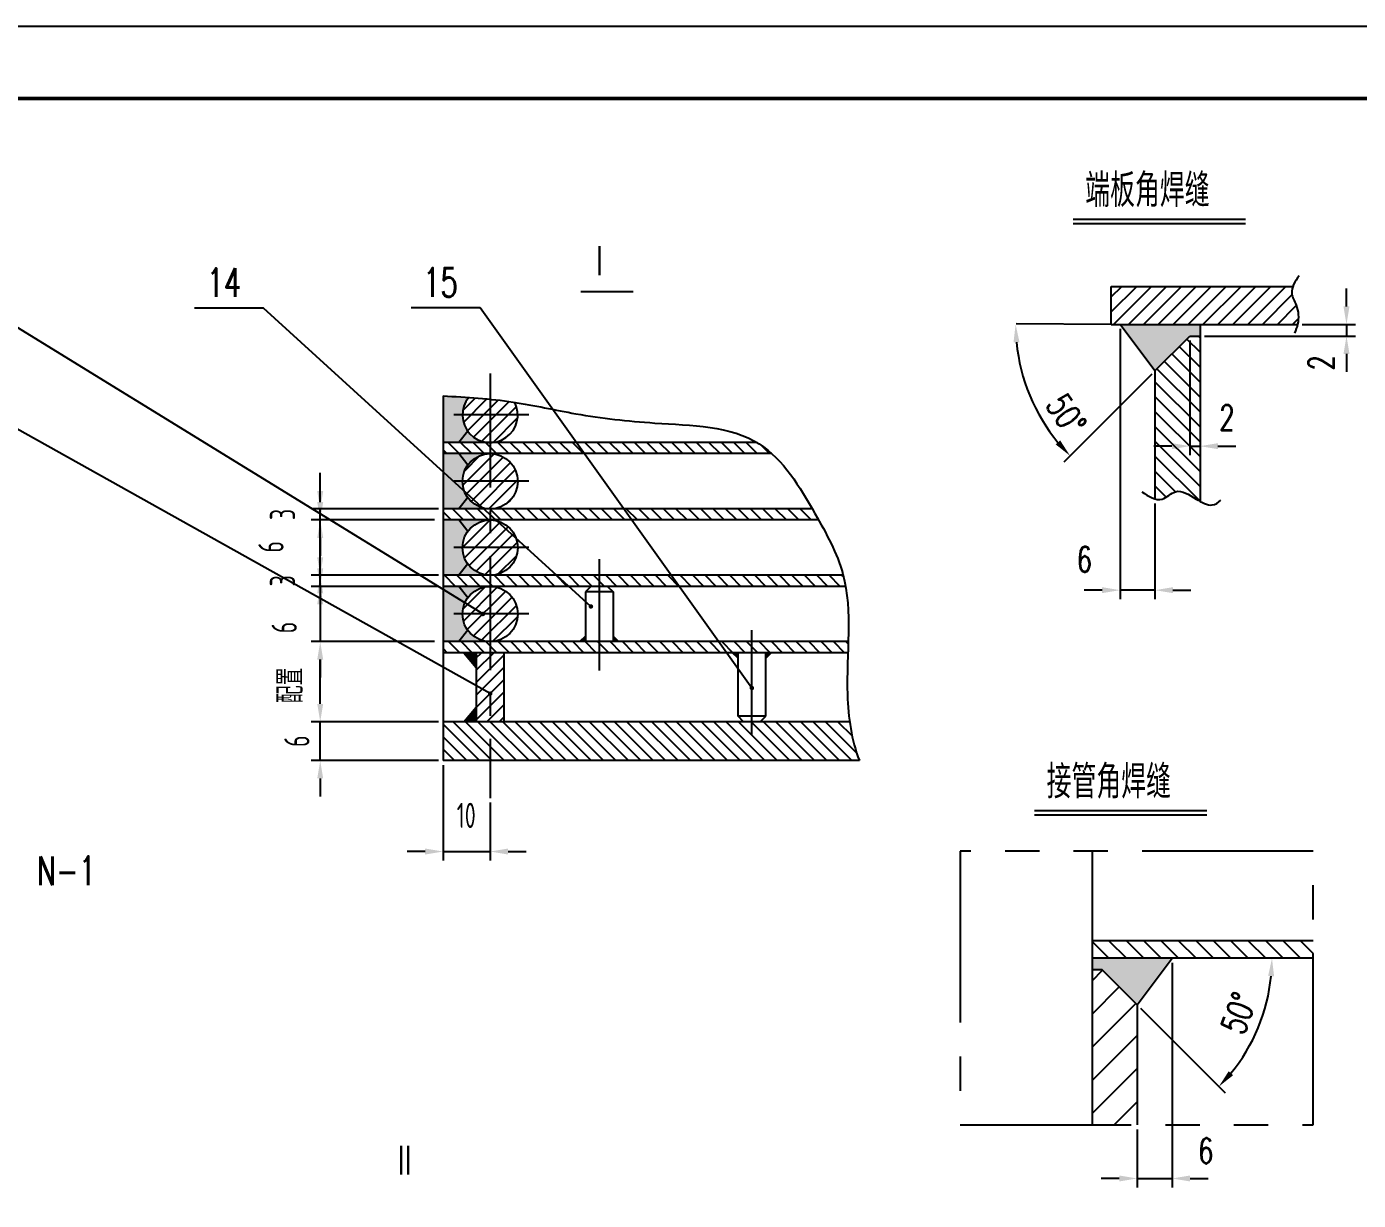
# Model space of a CAD drawing. Extents: x -7976 to 5804, y -7723 to 1555.
# Drawn here: x -5872 to -4020, y -78 to 1555 of the extents above; entities that cross this region are included whole.
import ezdxf

# ---------------------------------------------------------------- set-up
doc = ezdxf.new("R2010")
doc.units = 0
doc.linetypes.add('CENTER', pattern=[50.800000000000004, 31.75, -6.35, 6.35, -6.35])
doc.linetypes.add('PHANTOM2', pattern=[31.750000000000004, 15.875, -3.175, 3.175, -3.175, 3.175, -3.175])
doc.layers.get('0').update_dxf_attribs({"linetype": 'CONTINUOUS'})
doc.layers.get('DEFPOINTS').update_dxf_attribs({"linetype": 'CONTINUOUS'})
for name, color, linetype in [('2细线层', 3, 'CONTINUOUS'), ('LAYER2', 3, 'CONTINUOUS'), ('LAYER3', 1, 'CENTER'), ('LAYER6', 6, 'PHANTOM2')]:
    doc.layers.add(name, color=color, linetype=linetype)
doc.styles.add('PC_TEXTSTYLE', font='txt.shx', dxfattribs={"width": 0.8, "bigfont": 'hzfs.shx'})
doc.styles.get("Standard").update_dxf_attribs({"font": 'isocp.shx', "width": 0.7070000000000001, "bigfont": 'hztxt.shx'})
doc.dimstyles.get("Standard").update_dxf_attribs({"dimscale": 10, "dimtxt": 3.5, "dimasz": 2.5, "dimexe": 1.25, "dimexo": 0.625, "dimgap": 1.5, "dimtad": 1, "dimdec": 0, "dimdsep": 46, "dimtxsty": 'Standard', "dimcen": 2.5, "dimadec": 0, "dimazin": 0, "dimtfac": 1, "dimtdec": 4, "dimtmove": 0, "dimatfit": 3, "dimfxl": 1, "dimtolj": 1, "dimtzin": 0, "dimarcsym": 0})
pattern_1 = [(44.99999999999999, (-5755.37740618071, -2733.670662442959), (-8.634861654874184, 8.634861654874188), [])]

# ---------------------------------------------------------------- blocks, each defined once
blk = doc.blocks.new('*D44')
at = {"color": 0, "linetype": 'ByBlock'}
for p, q in [((-4036.133422042123, 1165.34286111732), (-4036.133422042123, 1190.34286111732)), ((-4097.939154991413, 1140.34286111732), (-4023.633422042123, 1140.34286111732)), ((-4036.133422042123, 1140.34286111732), (-4036.133422042123, 1124.157038082956)), ((-4036.133422042123, 1140.34286111732), (-4036.133422042123, 1124.157038082956)), ((-4233.625532599786, 1124.157038082956), (-4023.633422042123, 1124.157038082956)), ((-4036.133422042123, 1099.157038082956), (-4036.133422042123, 1074.157038082956))]:
    blk.add_line(p, q, dxfattribs=at)
for points in [[(-4040.30008870879, 1165.34286111732), (-4031.966755375457, 1165.34286111732), (-4036.133422042123, 1140.34286111732)], [(-4040.30008870879, 1099.157038082956), (-4031.966755375457, 1099.157038082956), (-4036.133422042123, 1124.157038082956)]]:
    blk.add_solid(points, dxfattribs=at)
at = {"layer": 'DEFPOINTS', "color": 0, "linetype": 'ByBlock'}
for p in [(-4104.189154991413, 1140.34286111732), (-4239.875532599786, 1124.157038082956), (-4036.133422042123, 1124.157038082956)]:
    blk.add_point(p, dxfattribs=at)
at = {"color": 0, "linetype": 'ByBlock', "insert": (-4071.350492601654, 1086.924412870129), "char_height": 35, "attachment_point": 5, "rotation": 90}
blk.add_mtext('\\A1;\\Ftxt.shx,hzfs.shx;2', dxfattribs=at)
blk = doc.blocks.new('*D42')
at = {"color": 0, "linetype": 'ByBlock'}
blk.add_line((-4307.010647578362, 1071.180151597472), (-4429.485619036624, 948.7051801392772), dxfattribs=at)
blk.add_arc((-4237.847938058477, 1140.342861117321), 258.5166075009498, 185.5429832703832, 219.4570167296015, dxfattribs=at)
for points in [[(-4499.31751873381, 1115.170633155884), (-4490.993932736892, 1115.573573097243), (-4496.364545559427, 1140.34286111732)], [(-4434.36371905, 978.8561431742119), (-4440.534304717158, 973.2554006369485), (-4420.646784271789, 957.5440149041069)]]:
    blk.add_solid(points, dxfattribs=at)
at = {"layer": 'DEFPOINTS', "color": 0, "linetype": 'ByBlock'}
for p in [(-4547.551629608963, 1140.34286111732), (-4239.875532599784, 1140.34286111732), (-4254.033761092851, 1124.157038082954), (-4302.591230195945, 1075.599568979887), (-4487.555805768285, 1073.433839620804)]:
    blk.add_point(p, dxfattribs=at)
at = {"color": 0, "linetype": 'ByBlock', "insert": (-4425.964785780161, 1015.060945145799), "char_height": 35, "attachment_point": 5, "rotation": 303.66279134203586}
blk.add_mtext('\\A1;\\Ftxt.shx,hzfs.shx;50°', dxfattribs=at)
blk = doc.blocks.new('*D41')
at = {"color": 0, "linetype": 'ByBlock'}
for p, q in [((-4351.148699299027, 1134.09286111732), (-4351.148699299027, 758.0891682085286)), ((-4302.591230195942, 891.2989147951032), (-4302.591230195942, 758.0891682085286)), ((-4376.148699299027, 770.5891682085286), (-4401.148699299027, 770.5891682085286)), ((-4302.591230195942, 770.5891682085286), (-4351.148699299027, 770.5891682085286)), ((-4302.591230195942, 770.5891682085286), (-4351.148699299027, 770.5891682085286)), ((-4277.591230195942, 770.5891682085286), (-4252.591230195942, 770.5891682085286))]:
    blk.add_line(p, q, dxfattribs=at)
for points in [[(-4376.148699299027, 774.7558348751952), (-4376.148699299027, 766.422501541862), (-4351.148699299027, 770.5891682085286)], [(-4277.591230195942, 774.7558348751952), (-4277.591230195942, 766.422501541862), (-4302.591230195942, 770.5891682085286)]]:
    blk.add_solid(points, dxfattribs=at)
at = {"layer": 'DEFPOINTS', "color": 0, "linetype": 'ByBlock'}
for p in [(-4351.148699299027, 1140.34286111732), (-4302.591230195942, 897.5489147951032), (-4351.148699299027, 770.5891682085286)]:
    blk.add_point(p, dxfattribs=at)
at = {"color": 0, "linetype": 'ByBlock', "insert": (-4400.75047089742, 813.5161365466919), "char_height": 35, "attachment_point": 5}
blk.add_mtext('\\A1;\\Ftxt.shx,hzfs.shx;6', dxfattribs=at)
blk = doc.blocks.new('*D43')
at = {"color": 0, "linetype": 'ByBlock'}
for p, q in [((-4254.033761092857, 1117.907038082956), (-4254.033761092857, 958.4149993885012)), ((-4239.875532599786, 1117.907038082956), (-4239.875532599786, 958.4149993885012)), ((-4279.033761092857, 970.9149993885012), (-4304.033761092857, 970.9149993885012)), ((-4254.033761092857, 970.9149993885012), (-4239.875532599786, 970.9149993885012)), ((-4254.033761092857, 970.9149993885012), (-4239.875532599786, 970.9149993885012)), ((-4214.875532599786, 970.9149993885012), (-4189.875532599786, 970.9149993885012))]:
    blk.add_line(p, q, dxfattribs=at)
for points in [[(-4279.033761092857, 975.0816660551678), (-4279.033761092857, 966.7483327218346), (-4254.033761092857, 970.9149993885012)], [(-4214.875532599786, 975.0816660551678), (-4214.875532599786, 966.7483327218346), (-4239.875532599786, 970.9149993885012)]]:
    blk.add_solid(points, dxfattribs=at)
at = {"layer": 'DEFPOINTS', "color": 0, "linetype": 'ByBlock'}
for p in [(-4254.033761092857, 1124.157038082956), (-4239.875532599786, 1124.157038082956), (-4239.875532599786, 970.9149993885012)]:
    blk.add_point(p, dxfattribs=at)
at = {"color": 0, "linetype": 'ByBlock', "insert": (-4202.436218140638, 1010.676119463616), "char_height": 35, "attachment_point": 5}
blk.add_mtext('\\A1;\\Ftxt.shx,hzfs.shx;2', dxfattribs=at)
blk = doc.blocks.new('*D46')
at = {"color": 0, "linetype": 'ByBlock'}
blk.add_line((-4262.329065344203, 348.0668202946724), (-4144.293302099352, 230.0310570498814), dxfattribs=at)
blk.add_arc((-4331.491774864088, 417.2295298145223), 252.2386190393527, 320.6810548140516, 354.3189451859629, dxfattribs=at)
for points in [[(-4084.653609294341, 392.4667308323038), (-4076.330514842291, 392.0537620844436), (-4079.253155824736, 417.2295298145218)], [(-4133.263561523015, 254.605228640572), (-4139.440891052546, 260.1985321660406), (-4153.132136864187, 238.8698918147111)]]:
    blk.add_solid(points, dxfattribs=at)
at = {"layer": 'DEFPOINTS', "color": 0, "linetype": 'ByBlock'}
for p in [(-4329.464180322781, 417.2295298145225), (-4021.788083313603, 417.2295298145218), (-4315.30595182971, 401.0437067801531), (-4266.74848272662, 352.4862376770873), (-4113.046722960482, 291.1102202948828)]:
    blk.add_point(p, dxfattribs=at)
at = {"color": 0, "linetype": 'ByBlock', "insert": (-4125.523389829943, 340.6652753366793), "char_height": 35, "attachment_point": 5, "rotation": 69.60848070843517}
blk.add_mtext('\\A1;\\Ftxt.shx,hzfs.shx;50°', dxfattribs=at)
blk = doc.blocks.new('*D45')
at = {"color": 0, "linetype": 'ByBlock'}
for p, q in [((-4218.191013623539, 410.9795298145225), (-4218.191013623539, 98.47133922520908)), ((-4266.748482726623, 179.2130451933253), (-4266.748482726623, 98.47133922520908)), ((-4291.748482726623, 110.9713392252091), (-4316.748482726623, 110.9713392252091)), ((-4266.748482726623, 110.9713392252091), (-4218.191013623539, 110.9713392252091)), ((-4266.748482726623, 110.9713392252091), (-4218.191013623539, 110.9713392252091)), ((-4193.191013623539, 110.9713392252091), (-4168.191013623539, 110.9713392252091))]:
    blk.add_line(p, q, dxfattribs=at)
for points in [[(-4291.748482726623, 115.1380058918757), (-4291.748482726623, 106.8046725585424), (-4266.748482726623, 110.9713392252091)], [(-4193.191013623539, 115.1380058918757), (-4193.191013623539, 106.8046725585424), (-4218.191013623539, 110.9713392252091)]]:
    blk.add_solid(points, dxfattribs=at)
at = {"layer": 'DEFPOINTS', "color": 0, "linetype": 'ByBlock'}
for p in [(-4218.191013623539, 417.2295298145225), (-4266.748482726623, 185.4630451933253), (-4218.191013623539, 110.9713392252091)]:
    blk.add_point(p, dxfattribs=at)
at = {"color": 0, "linetype": 'ByBlock', "insert": (-4171.325530003728, 149.4593235113882), "char_height": 35, "attachment_point": 5}
blk.add_mtext('\\A1;\\Ftxt.shx,hzfs.shx;6', dxfattribs=at)
blk = doc.blocks.new('*D51')
at = {"color": 0, "linetype": 'ByBlock'}
for p, q in [((-5338.12165881906, 635.9279679494612), (-5338.12165881906, 503.0907285991161)), ((-5272.737043434444, 583.5871814261627), (-5272.737043434444, 503.0907285991161)), ((-5363.12165881906, 515.5907285991161), (-5388.12165881906, 515.5907285991161)), ((-5338.12165881906, 515.5907285991161), (-5272.737043434444, 515.5907285991161)), ((-5338.12165881906, 515.5907285991161), (-5272.737043434444, 515.5907285991161)), ((-5247.737043434444, 515.5907285991161), (-5222.737043434444, 515.5907285991161))]:
    blk.add_line(p, q, dxfattribs=at)
for points in [[(-5363.12165881906, 519.7573952657827), (-5363.12165881906, 511.4240619324494), (-5338.12165881906, 515.5907285991161)], [(-5247.737043434444, 519.7573952657827), (-5247.737043434444, 511.4240619324494), (-5272.737043434444, 515.5907285991161)]]:
    blk.add_solid(points, dxfattribs=at)
at = {"layer": 'DEFPOINTS', "color": 0, "linetype": 'ByBlock'}
for p in [(-5338.12165881906, 642.1779679494612), (-5272.737043434444, 589.8371814261627), (-5272.737043434444, 515.5907285991161)]:
    blk.add_point(p, dxfattribs=at)
at = {"color": 0, "linetype": 'ByBlock', "insert": (-5305.977885002165, 565.8519460185216), "char_height": 35, "attachment_point": 5}
blk.add_mtext('\\A1;10', dxfattribs=at)
blk = doc.blocks.new('*D52')
at = {"color": 0, "linetype": 'ByBlock'}
for p, q in [((-5509.097568455104, 721.0241217956154), (-5509.097568455104, 746.0241217956154)), ((-5344.37165881906, 696.0241217956154), (-5521.597568455104, 696.0241217956154)), ((-5509.097568455104, 642.1779679494612), (-5509.097568455104, 696.0241217956154)), ((-5344.37165881906, 642.1779679494612), (-5521.597568455104, 642.1779679494612)), ((-5509.097568455104, 617.1779679494612), (-5509.097568455104, 592.1779679494612))]:
    blk.add_line(p, q, dxfattribs=at)
for points in [[(-5513.264235121771, 721.0241217956154), (-5504.930901788437, 721.0241217956154), (-5509.097568455104, 696.0241217956154)], [(-5513.264235121771, 617.1779679494612), (-5504.930901788437, 617.1779679494612), (-5509.097568455104, 642.1779679494612)]]:
    blk.add_solid(points, dxfattribs=at)
at = {"layer": 'DEFPOINTS', "color": 0, "linetype": 'ByBlock'}
for p in [(-5509.097568455104, 696.0241217956154), (-5338.12165881906, 696.0241217956154), (-5338.12165881906, 642.1779679494612)]:
    blk.add_point(p, dxfattribs=at)
at = {"color": 0, "linetype": 'ByBlock', "insert": (-5541.597568455104, 669.1010448725383), "char_height": 35, "attachment_point": 5, "rotation": 90}
blk.add_mtext('\\A1;6', dxfattribs=at)
blk = doc.blocks.new('*D53')
at = {"color": 0, "linetype": 'ByBlock'}
for p, q in [((-5350.140889588291, 807.5625833340764), (-5521.597568455104, 807.5625833340764)), ((-5509.097568455104, 721.0241217956154), (-5509.097568455104, 782.5625833340764)), ((-5350.140889588291, 696.0241217956154), (-5521.597568455104, 696.0241217956154))]:
    blk.add_line(p, q, dxfattribs=at)
for points in [[(-5513.264235121771, 782.5625833340764), (-5504.930901788437, 782.5625833340764), (-5509.097568455104, 807.5625833340764)], [(-5513.264235121771, 721.0241217956154), (-5504.930901788437, 721.0241217956154), (-5509.097568455104, 696.0241217956154)]]:
    blk.add_solid(points, dxfattribs=at)
at = {"layer": 'DEFPOINTS', "color": 0, "linetype": 'ByBlock'}
for p in [(-5509.097568455104, 807.5625833340764), (-5343.890889588291, 807.5625833340764), (-5343.890889588291, 696.0241217956154)]:
    blk.add_point(p, dxfattribs=at)
at = {"color": 0, "linetype": 'ByBlock', "insert": (-5550.756419529986, 746.7923482873539), "char_height": 35, "attachment_point": 5, "rotation": 90}
blk.add_mtext('\\A1;\\Ftxt.shx,hzfs.shx;配置', dxfattribs=at)
blk = doc.blocks.new('*D54')
at = {"color": 0, "linetype": 'ByBlock'}
for p, q in [((-5509.097568455104, 909.4856602571535), (-5509.097568455104, 934.4856602571535)), ((-5344.37165881906, 884.4856602571535), (-5521.597568455104, 884.4856602571535)), ((-5509.097568455104, 884.4856602571535), (-5509.097568455104, 807.5625833340764)), ((-5509.097568455104, 884.4856602571535), (-5509.097568455104, 807.5625833340764)), ((-5350.140889588291, 807.5625833340764), (-5521.597568455104, 807.5625833340764)), ((-5509.097568455104, 782.5625833340764), (-5509.097568455104, 757.5625833340764))]:
    blk.add_line(p, q, dxfattribs=at)
for points in [[(-5513.264235121771, 909.4856602571535), (-5504.930901788437, 909.4856602571535), (-5509.097568455104, 884.4856602571535)], [(-5513.264235121771, 782.5625833340764), (-5504.930901788437, 782.5625833340764), (-5509.097568455104, 807.5625833340764)]]:
    blk.add_solid(points, dxfattribs=at)
at = {"layer": 'DEFPOINTS', "color": 0, "linetype": 'ByBlock'}
for p in [(-5338.12165881906, 884.4856602571535), (-5509.097568455104, 807.5625833340764), (-5343.890889588291, 807.5625833340764)]:
    blk.add_point(p, dxfattribs=at)
at = {"color": 0, "linetype": 'ByBlock', "insert": (-5559.139250991844, 827.2102961584042), "char_height": 35, "attachment_point": 5, "rotation": 90}
blk.add_mtext('\\A1;6', dxfattribs=at)
blk = doc.blocks.new('*D55')
at = {"color": 0, "linetype": 'ByBlock'}
for p, q in [((-5509.097568455104, 924.8702756417688), (-5509.097568455104, 949.8702756417688)), ((-5344.37165881906, 899.8702756417688), (-5521.597568455104, 899.8702756417688)), ((-5509.097568455104, 884.4856602571535), (-5509.097568455104, 899.8702756417688)), ((-5509.097568455104, 884.4856602571535), (-5509.097568455104, 899.8702756417688)), ((-5344.37165881906, 884.4856602571535), (-5521.597568455104, 884.4856602571535)), ((-5509.097568455104, 859.4856602571535), (-5509.097568455104, 834.4856602571535))]:
    blk.add_line(p, q, dxfattribs=at)
for points in [[(-5513.264235121771, 924.8702756417688), (-5504.930901788437, 924.8702756417688), (-5509.097568455104, 899.8702756417688)], [(-5513.264235121771, 859.4856602571535), (-5504.930901788437, 859.4856602571535), (-5509.097568455104, 884.4856602571535)]]:
    blk.add_solid(points, dxfattribs=at)
at = {"layer": 'DEFPOINTS', "color": 0, "linetype": 'ByBlock'}
for p in [(-5509.097568455104, 899.8702756417688), (-5338.12165881906, 899.8702756417688), (-5338.12165881906, 884.4856602571535)]:
    blk.add_point(p, dxfattribs=at)
at = {"color": 0, "linetype": 'ByBlock', "insert": (-5561.597568455104, 892.1779679494612), "char_height": 35, "attachment_point": 5, "rotation": 90}
blk.add_mtext('\\A1;3', dxfattribs=at)
blk = doc.blocks.new('*D56')
at = {"color": 0, "linetype": 'ByBlock'}
for p, q in [((-5509.097568455104, 1001.793352564846), (-5509.097568455104, 1026.793352564846)), ((-5350.140889588291, 976.7933525648459), (-5521.597568455104, 976.7933525648459)), ((-5509.097568455104, 899.8702756417688), (-5509.097568455104, 976.7933525648459)), ((-5509.097568455104, 899.8702756417688), (-5509.097568455104, 976.7933525648459)), ((-5350.140889588291, 899.8702756417688), (-5521.597568455104, 899.8702756417688)), ((-5509.097568455104, 874.8702756417688), (-5509.097568455104, 849.8702756417688))]:
    blk.add_line(p, q, dxfattribs=at)
for points in [[(-5513.264235121771, 1001.793352564846), (-5504.930901788437, 1001.793352564846), (-5509.097568455104, 976.7933525648459)], [(-5513.264235121771, 874.8702756417688), (-5504.930901788437, 874.8702756417688), (-5509.097568455104, 899.8702756417688)]]:
    blk.add_solid(points, dxfattribs=at)
at = {"layer": 'DEFPOINTS', "color": 0, "linetype": 'ByBlock'}
for p in [(-5509.097568455104, 976.7933525648459), (-5343.890889588291, 976.7933525648459), (-5343.890889588291, 899.8702756417688)]:
    blk.add_point(p, dxfattribs=at)
at = {"color": 0, "linetype": 'ByBlock', "insert": (-5577.581461404656, 939.4603565446487), "char_height": 35, "attachment_point": 5, "rotation": 90}
blk.add_mtext('\\A1;6', dxfattribs=at)
blk = doc.blocks.new('*D57')
at = {"color": 0, "linetype": 'ByBlock'}
for p, q in [((-5509.097568455104, 1017.177967949461), (-5509.097568455104, 1042.177967949461)), ((-5344.371658819059, 992.1779679494612), (-5521.597568455104, 992.1779679494612)), ((-5509.097568455104, 976.7933525648459), (-5509.097568455104, 992.1779679494612)), ((-5509.097568455104, 976.7933525648459), (-5509.097568455104, 992.1779679494612)), ((-5355.910120357521, 976.7933525648459), (-5521.597568455104, 976.7933525648459)), ((-5509.097568455104, 951.7933525648459), (-5509.097568455104, 926.7933525648459))]:
    blk.add_line(p, q, dxfattribs=at)
for points in [[(-5513.264235121771, 1017.177967949461), (-5504.930901788437, 1017.177967949461), (-5509.097568455104, 992.1779679494612)], [(-5513.264235121771, 951.7933525648459), (-5504.930901788437, 951.7933525648459), (-5509.097568455104, 976.7933525648459)]]:
    blk.add_solid(points, dxfattribs=at)
at = {"layer": 'DEFPOINTS', "color": 0, "linetype": 'ByBlock'}
for p in [(-5509.097568455104, 992.1779679494612), (-5338.121658819059, 992.1779679494612), (-5349.660120357521, 976.7933525648459)]:
    blk.add_point(p, dxfattribs=at)
at = {"color": 0, "linetype": 'ByBlock', "insert": (-5561.597568455104, 984.4856602571535), "char_height": 35, "attachment_point": 5, "rotation": 90}
blk.add_mtext('\\A1;3', dxfattribs=at)

msp = doc.modelspace()

# ---------------------------------------------------------------- hatches: boundary and pattern name
at = {"layer": 'LAYER2'}
h = msp.add_hatch(dxfattribs=at)
h.set_pattern_fill('ANSI31', color=256, scale=4.615384615384616, style=0)
h.set_pattern_definition([(44.99999999999999, (1452.117143943461, 3139.377099077124), (-10.36183398584902, 10.36183398584902), [])])
edge = h.paths.add_edge_path()
edge.add_line((-4363.445415793463, 1193.239571551719), (-4363.445415793463, 1140.34286111732))
edge.add_line((-4363.445415793463, 1140.34286111732), (-4104.189154991414, 1140.34286111732))
edge.add_spline(control_points=[(-4104.189154991414, 1140.34286111732), (-4104.170847557484, 1140.421424466967), (-4102.164618749141, 1149.138139646531), (-4103.254123915883, 1164.640535587016), (-4113.768849743835, 1181.377768050573), (-4112.0015914546, 1189.991318217725), (-4110.723475934978, 1193.239571551719)], knot_values=[20.8227752033449, 20.8227752033449, 20.8227752033449, 20.8227752033449, 21.13811823044107, 55.78631009978372, 78.49303854473277, 92.21995006728575, 92.21995006728575, 92.21995006728575, 92.21995006728575], degree=3, periodic=0)
edge.add_line((-4110.723475934978, 1193.239571551719), (-4363.445415793463, 1193.239571551719))
for points in [[(-4351.148699299026, 1140.34286111732), (-4302.591230195943, 1075.599568979867), (-4254.033761092856, 1124.157038082956), (-4239.875532599786, 1124.157038082956), (-4239.875532599786, 1140.34286111732)], [(-5258.573567494139, 991.8923482605478, 0.2413783233447511), (-5227.346824811909, 975.8847734198544), (-5270.762426961483, 975.8847734198544)], [(-5258.573567494139, 944.4925831945457, -0.2413783233447511), (-5227.346824811909, 960.5001580352391), (-5270.762426961483, 960.5001580352391)], [(-5258.573567494139, 899.5846559528554, 0.2413783233447511), (-5227.346824811909, 883.577081112162), (-5270.762426961483, 883.577081112162)], [(-5258.573567494139, 852.1848908868533, -0.2413783233447511), (-5227.346824811909, 868.1924657275467), (-5270.762426961483, 868.1924657275467)], [(-5258.573567494139, 807.276963645163, 0.2413783233447511), (-5227.346824811909, 791.2693888044696), (-5270.762426961483, 791.2693888044696)], [(-5258.573567494138, 759.8771985791614, -0.2413783233447485), (-5227.346824811909, 775.8847734198544), (-5270.762426961483, 775.8847734198545)], [(-5258.573567494139, 714.9692713374707, 0.2413783233447511), (-5227.346824811909, 698.9616964967772), (-5270.762426961483, 698.9616964967772)], [(-5102.489548444409, 698.9616964967772), (-5094.797240752102, 706.6540041890848), (-5094.797240752102, 698.9616964967745)], [(-5056.335702290563, 706.6540041890821), (-5056.335702290563, 698.9616964967772), (-5048.643394598255, 698.9616964967772)], [(-5264.045656999125, 683.577081112162), (-5246.577594042678, 663.1232439395693), (-5246.577594042678, 683.577081112162)], [(-4890.20541773982, 683.5770811121592), (-4882.513110047513, 675.8847734198516), (-4882.513110047513, 683.577081112162)], [(-4836.359263893668, 683.5770811121592), (-4844.051571585975, 675.8847734198516), (-4844.051571585975, 683.577081112162)], [(-5246.577594042678, 607.8770721309074), (-5246.577594042678, 587.4232349583153), (-5264.045656999126, 587.4232349583153)], [(-4389.952569573963, 258.437486553187), (-4389.952569573963, 242.2516635188225), (-4375.794341080892, 242.2516635188225), (-4327.236871977806, 193.6941944157336), (-4278.679402874723, 258.4374865531868)]]:
    msp.add_hatch(color=256, dxfattribs=at).paths.add_polyline_path(points)
h = msp.add_hatch(dxfattribs=at)
h.set_pattern_fill('ANSI31', color=256, scale=4.615384615384616, angle=90, style=0)
h.set_pattern_definition([(135, (1452.117143943461, 3139.377099077124), (-10.36183398584902, -10.36183398584902), [])])
edge = h.paths.add_edge_path()
edge.add_line((-4239.875532599787, 1124.157038082956), (-4254.033761092856, 1124.157038082956))
edge.add_line((-4254.033761092856, 1124.157038082956), (-4302.591230195942, 1075.599568979867))
edge.add_line((-4302.591230195942, 1075.599568979867), (-4302.591230195942, 897.5489147951035))
edge.add_spline(control_points=[(-4302.591230195942, 897.5489147951034), (-4299.09425749798, 896.520327148821), (-4289.207529692684, 895.8590219692603), (-4271.652694540943, 914.9622085751638), (-4253.356703286385, 902.131940140433), (-4241.673300398948, 895.136273721841), (-4239.875532599784, 894.1393826744215)], knot_values=[20.81145200100289, 20.81145200100289, 20.81145200100289, 20.81145200100289, 32.94189695546218, 55.75407950074453, 88.69597645620672, 94.72129408885044, 94.72129408885044, 94.72129408885044, 94.72129408885044], degree=3, periodic=0)
edge.add_line((-4239.875532599784, 894.139382674422), (-4239.875532599787, 1124.157038082956))
h = msp.add_hatch(color=256, dxfattribs=at)
edge = h.paths.add_edge_path()
edge.add_line((-5292.731440196523, 975.8847734198542), (-5270.762426961483, 975.8847734198542))
edge.add_line((-5270.762426961483, 975.8847734198542), (-5258.573567494139, 991.8923482605468))
edge.add_arc((-5227.34682481191, 1014.346311881392), 38.46153846153847, 140.6258618109068, 215.7184762092434, ccw=False)
edge.add_spline(control_points=[(-5257.078363098926, 1038.745606377669), (-5268.948756932182, 1039.584573371981), (-5280.836742232241, 1040.24952689832), (-5292.731440196524, 1040.848079254479)], knot_values=[5.725884862208433, 5.725884862208433, 5.725884862208433, 5.725884862208433, 15.00547474327763, 15.00547474327763, 15.00547474327763, 15.00547474327763], degree=3, periodic=0)
edge.add_line((-5292.731440196525, 1040.848079254479), (-5292.731440196523, 975.8847734198542))
h.paths.add_polyline_path([(-5292.731440196524, 883.5770811121621), (-5270.762426961483, 883.5770811121621), (-5258.573567494138, 899.5846559528554, -0.1571254906909152), (-5265.808363273447, 922.038619573701, -0.1571254906909123), (-5258.573567494138, 944.4925831945461), (-5270.762426961483, 960.5001580352392), (-5292.731440196524, 960.5001580352391)])
h.paths.add_polyline_path([(-5292.731440196525, 791.2693888044696), (-5270.762426961483, 791.2693888044696), (-5258.573567494138, 807.2769636451626, -0.1571254906909123), (-5265.808363273447, 829.7309272660077, -0.1571254906909152), (-5258.573567494138, 852.1848908868533), (-5270.762426961484, 868.1924657275468), (-5292.731440196525, 868.1924657275466)])
h.paths.add_polyline_path([(-5292.731440196525, 698.9616964967772), (-5270.762426961483, 698.9616964967771), (-5258.573567494138, 714.9692713374708, -0.1571254906909152), (-5265.808363273447, 737.4232349583164, -0.1571254906909115), (-5258.573567494138, 759.8771985791614), (-5270.762426961484, 775.8847734198544), (-5292.731440196525, 775.8847734198544)])
h = msp.add_hatch(dxfattribs=at)
h.set_pattern_fill('ANSI31', color=256, scale=3.846153846153846, angle=-1.272221872585407e-14, style=0)
h.set_pattern_definition(pattern_1)
h.paths.add_polyline_path([(-5227.346824811909, 975.884773419854, 0.4142135623730852), (-5188.885286350372, 1014.346311881392), (-5227.346824811909, 1014.346311881392)])
h.paths.add_polyline_path([(-5227.346824811909, 1014.346311881393), (-5265.808363273448, 1014.346311881392, 0.4142135623730975), (-5227.346824811909, 975.8847734198542)])
edge = h.paths.add_edge_path()
edge.add_line((-5227.346824811909, 1014.346311881392), (-5227.346824811909, 1036.213359685875))
edge.add_spline(control_points=[(-5227.346824811908, 1036.213359685875), (-5237.240800663625, 1037.221023793935), (-5247.153432991396, 1038.044139442533), (-5257.078363098926, 1038.745606377669)], knot_values=[15.00547474327763, 15.00547474327763, 15.00547474327763, 15.00547474327763, 22.76421318868175, 22.76421318868175, 22.76421318868175, 22.76421318868175], degree=3, periodic=0)
edge.add_arc((-5227.34682481191, 1014.346311881393), 38.46153846153847, 140.6258618109076, 180.000000000001)
edge.add_line((-5265.808363273448, 1014.346311881392), (-5227.346824811909, 1014.346311881392))
edge = h.paths.add_edge_path()
edge.add_arc((-5227.34682481191, 1014.346311881394), 38.46153846153847, 359.9999999999976, 387.123314109227)
edge.add_spline(control_points=[(-5193.115003040158, 1031.881200504235), (-5193.835703378161, 1031.992308301167), (-5205.217022759917, 1033.726088922574), (-5216.632483634216, 1035.122144464807), (-5227.346824811908, 1036.213359685875)], knot_values=[22.76421318868175, 22.76421318868175, 22.76421318868175, 22.76421318868175, 23.33233995507816, 31.73439915336428, 31.73439915336428, 31.73439915336428, 31.73439915336428], degree=3, periodic=0)
edge.add_line((-5227.346824811909, 1036.213359685875), (-5227.346824811909, 1014.346311881392))
edge.add_line((-5227.346824811909, 1014.346311881392), (-5188.885286350372, 1014.346311881392))
h = msp.add_hatch(dxfattribs=at)
h.set_pattern_fill('ANSI31', color=256, scale=3.846153846153846, angle=-90.00000000000001, style=0)
h.set_pattern_definition([(315, (-5755.37740618071, -2733.670662442959), (8.634861654874188, 8.634861654874184), [])])
h.paths.add_polyline_path([(-4863.282340816744, 683.577081112162), (-4863.282340816744, 698.9616964967772), (-5075.566471521332, 698.9616964967772), (-5075.566471521332, 683.5770811121621)])
edge = h.paths.add_edge_path()
edge.add_line((-4863.282340816744, 698.9616964967772), (-4863.282340816744, 683.5770811121619))
edge.add_line((-4863.282340816744, 683.5770811121619), (-4729.610304383333, 683.5770811121619))
edge.add_spline(control_points=[(-4729.610304383333, 683.5770811121622), (-4729.442643824081, 688.7237169161742), (-4729.278512891377, 693.8529972036571), (-4729.143672922694, 698.9616964967774)], knot_values=[202.8335639010245, 202.8335639010245, 202.8335639010245, 202.8335639010245, 206.768036969209, 206.768036969209, 206.768036969209, 206.768036969209], degree=3, periodic=0)
edge.add_line((-4729.143672922694, 698.9616964967771), (-4863.282340816744, 698.9616964967772))
h.paths.add_polyline_path([(-5227.346824811909, 698.9616964967772), (-5227.346824811909, 683.577081112162), (-5075.566471521332, 683.5770811121619), (-5075.566471521332, 698.9616964967771)])
h.paths.add_polyline_path([(-5227.346824811909, 683.5770811121619), (-5227.346824811909, 698.9616964967771), (-5292.731440196525, 698.9616964967772), (-5292.731440196525, 683.577081112162)])
h.paths.add_polyline_path([(-5292.731440196524, 791.2693888044695), (-5292.731440196523, 775.8847734198542), (-5227.346824811909, 775.8847734198541), (-5227.346824811909, 791.2693888044697)])
h.paths.add_polyline_path([(-5227.346824811909, 791.2693888044698), (-5227.34682481191, 775.8847734198542), (-5075.566471521333, 775.8847734198542), (-5075.566471521332, 791.2693888044696)])
edge = h.paths.add_edge_path()
edge.add_spline(control_points=[(-4770.445048011219, 868.1924657275466), (-4772.112365033419, 871.1541904556834), (-4775.021145877593, 876.2745176838039), (-4777.958985488213, 881.4143377103371), (-4779.202081596987, 883.577081112162)], knot_values=[151.9006507527023, 151.9006507527023, 151.9006507527023, 151.9006507527023, 154.4654310581436, 156.328775609088, 156.328775609088, 156.328775609088, 156.328775609088], degree=3, periodic=0)
edge.add_line((-4779.202081596986, 883.5770811121619), (-5227.346824811908, 883.5770811121619))
edge.add_line((-5227.346824811908, 883.5770811121619), (-5227.346824811908, 868.1924657275466))
edge.add_line((-5227.346824811908, 868.1924657275466), (-4770.44504801122, 868.1924657275466))
h.paths.add_polyline_path([(-5227.346824811909, 868.1924657275467), (-5227.346824811909, 883.5770811121619), (-5292.731440196524, 883.5770811121619), (-5292.731440196524, 868.1924657275466)])
edge = h.paths.add_edge_path()
edge.add_spline(control_points=[(-4732.922470958669, 775.8847734198544), (-4733.838242959485, 781.0573295277936), (-4734.941399040365, 786.1868710586274), (-4736.263960056132, 791.2693888044663)], knot_values=[178.321113795178, 178.321113795178, 178.321113795178, 178.321113795178, 182.5514486776794, 182.5514486776794, 182.5514486776794, 182.5514486776794], degree=3, periodic=0)
edge.add_line((-4736.263960056132, 791.2693888044696), (-5075.566471521333, 791.2693888044696))
edge.add_line((-5075.566471521333, 791.2693888044696), (-5075.566471521334, 775.8847734198544))
edge.add_line((-5075.566471521334, 775.8847734198544), (-4732.922470958671, 775.8847734198545))
edge = h.paths.add_edge_path()
edge.add_spline(control_points=[(-4835.342920947868, 960.5001580352391), (-4840.899020885565, 965.5390526522237), (-4847.697428561991, 970.8190198232153), (-4854.986933138664, 975.2853244185958), (-4855.998735797743, 975.8847734198544)], knot_values=[120.5310214390018, 120.5310214390018, 120.5310214390018, 120.5310214390018, 126.564373949481, 127.5267617261105, 127.5267617261105, 127.5267617261105, 127.5267617261105], degree=3, periodic=0)
edge.add_line((-4855.998735797744, 975.8847734198545), (-5227.346824811909, 975.8847734198544))
edge.add_line((-5227.346824811909, 975.8847734198544), (-5227.346824811909, 960.5001580352391))
edge.add_line((-5227.346824811909, 960.5001580352391), (-4835.342920947868, 960.5001580352391))
h.paths.add_polyline_path([(-5227.346824811909, 960.5001580352393), (-5227.346824811909, 975.8847734198544), (-5292.731440196524, 975.8847734198542), (-5292.731440196525, 960.5001580352391)])
h = msp.add_hatch(dxfattribs=at)
h.set_pattern_fill('ANSI31', color=256, scale=3.846153846153846, angle=-1.272221872585407e-14, style=0)
h.set_pattern_definition(pattern_1)
h.paths.add_polyline_path([(-5188.885286350371, 922.038619573701), (-5227.346824811909, 922.0386195737009), (-5227.346824811909, 883.5770811121625, 0.4142135623730923)])
h.paths.add_polyline_path([(-5227.346824811909, 922.038619573701), (-5265.808363273447, 922.038619573701, 0.4142135623730923), (-5227.346824811909, 883.5770811121625)])
h.paths.add_polyline_path([(-5227.34682481191, 960.5001580352395, 0.4142135623730854), (-5265.808363273447, 922.038619573701), (-5227.346824811909, 922.0386195737011)])
h.paths.add_polyline_path([(-5188.885286350371, 922.038619573701, 0.4142135623730923), (-5227.346824811909, 960.5001580352395), (-5227.346824811909, 922.0386195737011)])
h = msp.add_hatch(dxfattribs=at)
h.set_pattern_fill('ANSI31', color=256, scale=3.846153846153846, angle=-1.272221872585407e-14, style=0)
h.set_pattern_definition(pattern_1)
h.paths.add_polyline_path([(-5188.885286350371, 829.7309272660077), (-5227.346824811909, 829.7309272660076), (-5227.346824811909, 791.2693888044693, 0.4142135623730923)])
h.paths.add_polyline_path([(-5227.34682481191, 829.7309272660076), (-5265.808363273447, 829.7309272660077, 0.4142135623730923), (-5227.346824811909, 791.2693888044693)])
h.paths.add_polyline_path([(-5227.34682481191, 868.1924657275462, 0.4142135623730854), (-5265.808363273447, 829.7309272660077), (-5227.346824811909, 829.7309272660077)])
h.paths.add_polyline_path([(-5188.885286350371, 829.7309272660077, 0.4142135623730923), (-5227.346824811909, 868.1924657275462), (-5227.346824811909, 829.7309272660076)])
h = msp.add_hatch(dxfattribs=at)
h.set_pattern_fill('ANSI31', color=256, scale=3.846153846153846, angle=-1.272221872585407e-14, style=0)
h.set_pattern_definition(pattern_1)
h.paths.add_polyline_path([(-5227.34682481191, 737.4232349583162), (-5227.34682481191, 698.9616964967779, 0.4142135623730984), (-5188.885286350371, 737.4232349583162)])
h.paths.add_polyline_path([(-5227.346824811909, 737.4232349583162), (-5265.808363273447, 737.4232349583162, 0.4142135623730914), (-5227.346824811909, 698.9616964967779)])
h.paths.add_polyline_path([(-5227.346824811909, 737.4232349583162), (-5227.346824811909, 775.8847734198548, 0.4142135623730931), (-5265.808363273447, 737.4232349583162)])
h.paths.add_polyline_path([(-5188.885286350371, 737.4232349583162, 0.4142135623730931), (-5227.346824811909, 775.8847734198548), (-5227.346824811909, 737.4232349583161)])
h = msp.add_hatch(dxfattribs=at)
h.set_pattern_fill('ANSI31', color=256, scale=3.846153846153846, angle=-1.272221872585407e-14, style=0)
h.set_pattern_definition(pattern_1)
h.paths.add_polyline_path([(-5208.11605558114, 683.577081112162), (-5227.346824811909, 683.577081112162), (-5227.346824811909, 587.423234958316), (-5208.11605558114, 587.423234958316)])
h.paths.add_polyline_path([(-5246.577594042678, 587.423234958316), (-5227.346824811909, 587.4232349583159), (-5227.346824811909, 683.577081112162), (-5246.577594042678, 683.5770811121619)])
h = msp.add_hatch(dxfattribs=at)
h.set_pattern_fill('ANSI31', color=256, scale=3.846153846153846, angle=-90.00000000000001, style=0)
h.set_pattern_definition([(315, (45.39021862253503, -108.6008868372992), (8.634861654874188, 8.634861654874182), [])])
edge = h.paths.add_edge_path()
edge.add_spline(control_points=[(-4713.675000007816, 533.5770811121538), (-4720.390868498513, 550.4358591392671), (-4724.669144982269, 568.6756074032187), (-4727.234050589648, 587.4232349583162)], knot_values=[231.0118297600531, 231.0118297600531, 231.0118297600531, 231.0118297600531, 245.3294521603172, 245.3294521603172, 245.3294521603172, 245.3294521603172], degree=3, periodic=0)
edge.add_line((-4727.234050589647, 587.4232349583162), (-5227.346824811909, 587.4232349583162))
edge.add_line((-5227.346824811909, 587.4232349583162), (-5227.346824811908, 533.5770811121583))
edge.add_line((-5227.346824811908, 533.5770811121583), (-4713.675000007817, 533.5770811121583))
h.paths.add_polyline_path([(-5227.346824811909, 533.5770811121583), (-5227.346824811909, 587.423234958316), (-5292.731440196525, 587.4232349583162), (-5292.731440196526, 533.5770811121583)])
h = msp.add_hatch(dxfattribs=at)
h.set_pattern_fill('ANSI31', color=256, scale=5.395274344787187, angle=-90.00000000000001, style=0)
h.set_pattern_definition([(315, (166.2011027185572, 5028.281479325507), (12.11273636490561, 12.11273636490562), [])])
h.paths.add_polyline_path([(-4082.276472564786, 258.4374865531863), (-4082.276472564785, 282.7162211047308), (-4389.952569573963, 282.7162211047315), (-4389.952569573963, 258.437486553187)])
h = msp.add_hatch(dxfattribs=at)
h.set_pattern_fill('ANSI31', color=3, scale=10.28510904507361, angle=-1.272221872585407e-14, style=0)
h.set_pattern_definition([(44.99999999999999, (-2861.686378275826, 18888.67105185269), (-23.09072836447147, 23.09072836447151), [])])
h.paths.add_polyline_path([(-4327.236871977806, 193.694194415734), (-4375.794341080891, 242.2516635188225), (-4389.952569573963, 242.2516635188225), (-4389.952569573963, 26.67100193198953), (-4327.236871977806, 26.67100193198945)])

# ---------------------------------------------------------------- linework, layer by layer
for p, q in [((-5100.994563589493, 1185.940974503577), (-5028.373168544174, 1185.940974503577)), ((-4363.445415793463, 1193.239571551719), (-4110.72347593503, 1193.239571551719)), ((-4363.445415793463, 1140.34286111732), (-4363.445415793463, 1193.239571551718)), ((-4363.445415793463, 1140.34286111732), (-4104.189154991413, 1140.34286111732)), ((-4239.875532599786, 1140.34286111732), (-4239.875532599784, 894.1393826744214)), ((-4302.591230195942, 1075.599568979867), (-4302.591230195942, 897.5489147951032)), ((-5292.731440196524, 1040.84807925448), (-5292.731440196525, 533.577081112162)), ((-4855.998735797749, 975.8847734198544), (-5292.731440196524, 975.8847734198544)), ((-4835.342920947872, 960.5001580352391), (-5292.731440196524, 960.5001580352391)), ((-4779.202081596987, 883.577081112162), (-5292.731440196524, 883.577081112162)), ((-4770.44504801122, 868.1924657275467), (-5292.731440196524, 868.1924657275467)), ((-4736.263960056116, 791.2693888044696), (-5292.731440196525, 791.2693888044696)), ((-4732.922470958668, 775.8847734198544), (-5292.731440196525, 775.8847734198544)), ((-5087.104933059794, 775.8847734198544), (-5094.797240752101, 768.1924657275467)), ((-5094.797240752101, 768.1924657275467), (-5094.797240752101, 698.9616964967736)), ((-5056.335702290563, 768.1924657275467), (-5094.797240752101, 768.1924657275467)), ((-5064.028009982871, 775.8847734198544), (-5056.335702290563, 768.1924657275467)), ((-5056.335702290563, 768.1924657275467), (-5056.335702290563, 698.9616964967736)), ((-4729.143672922401, 698.9616964967772), (-5292.731440196525, 698.9616964967772)), ((-4729.610304383332, 683.577081112162), (-5292.731440196525, 683.577081112162)), ((-5246.577594042678, 683.577081112162), (-5246.577594042678, 587.4232349583162)), ((-5208.11605558114, 683.577081112162), (-5208.11605558114, 587.4232349583162)), ((-4882.513110047513, 595.1155426506239), (-4882.513110047513, 683.577081112162)), ((-4844.051571585975, 595.1155426506239), (-4844.051571585975, 683.577081112162)), ((-4874.820802355205, 587.4232349583162), (-4882.513110047513, 595.1155426506239)), ((-4844.051571585975, 595.1155426506239), (-4882.513110047513, 595.1155426506239)), ((-4851.743879278282, 587.4232349583162), (-4844.051571585975, 595.1155426506239)), ((-4727.234050589649, 587.4232349583162), (-5292.731440196525, 587.4232349583162)), ((-5088.885286350371, 587.4232349583153), (-5292.731440196525, 587.4232349583162)), ((-5100.423747888832, 533.5770811121583), (-5292.731440196525, 533.577081112162)), ((-4713.675000007819, 533.5770811121583), (-5292.731440196526, 533.5770811121583)), ((-4389.952569573963, 407.3808689619109), (-4389.952569573963, 26.67100193198979)), ((-4082.276472564786, 282.7162211047307), (-4389.952569573963, 282.7162211047314)), ((-4082.276472564786, 258.4374865531863), (-4389.952569573963, 258.437486553187)), ((-4327.236871977806, 193.6941944157336), (-4327.236871977806, 26.67100193198979))]:
    msp.add_line(p, q)
at = {"const_width": 5}
msp.add_lwpolyline([(-7725.556265753105, -2545.466722607686), (-2135.556265753105, -2545.466722607686), (-2135.556265753105, 1454.533277392313), (-7725.556265753105, 1454.533277392313)], close=True, dxfattribs=at)
for centre in [(-5227.346824811909, 922.038619573701), (-5227.346824811909, 829.7309272660077), (-5227.346824811909, 737.4232349583164)]:
    msp.add_circle(centre, 38.46153846153847)
msp.add_arc((-5227.346824811909, 1014.346311881392), 38.46153846153847, 140.6258618109103, 27.12331410922936)
at = {"layer": '2细线层'}
for p, q in [((-4416.364074359198, 1286.732074492427), (-4176.595734447003, 1286.732074492427)), ((-4416.364074359198, 1280.744809811482), (-4176.595734447003, 1280.744809811482)), ((-4302.591230195942, 1075.599568979867), (-4351.148699299027, 1140.34286111732)), ((-4302.591230195942, 1075.599568979867), (-4254.033761092857, 1124.157038082956)), ((-4470.081130924577, 463.8672207769963), (-4230.312791012383, 463.8672207769963)), ((-4470.081130924577, 457.8799560960514), (-4230.312791012383, 457.8799560960514)), ((-4327.236871977806, 193.6941944157336), (-4375.794341080891, 242.2516635188225)), ((-4327.236871977806, 193.6941944157336), (-4278.679402874722, 258.437486553187))]:
    msp.add_line(p, q, dxfattribs=at)
at = {"layer": 'LAYER2'}
for p, q in [((-2035.556265753101, 1554.533277392313), (-7975.5562657531, 1554.533277392315)), ((-4363.445415793463, 1140.34286111732), (-4495.803832436874, 1141.277130615086)), ((-4254.033761092857, 1124.157038082956), (-4239.875532599784, 1124.157038082956)), ((-5258.573567494138, 991.8923482605478), (-5270.762426961483, 975.8847734198544)), ((-5258.573567494138, 944.4925831945457), (-5270.762426961483, 960.5001580352391)), ((-5258.573567494138, 899.5846559528554), (-5270.762426961483, 883.577081112162)), ((-5258.573567494138, 852.1848908868533), (-5270.762426961483, 868.1924657275467)), ((-5258.573567494138, 807.276963645163), (-5270.762426961483, 791.2693888044696)), ((-5258.573567494138, 759.8771985791609), (-5270.762426961483, 775.8847734198544)), ((-5258.573567494138, 714.9692713374707), (-5270.762426961483, 698.9616964967772)), ((-5094.797240752101, 706.6540041890848), (-5102.48954844441, 698.9616964967772)), ((-5056.335702290563, 706.6540041890848), (-5048.643394598255, 698.9616964967772)), ((-5264.045656999124, 683.5770811121611), (-5246.577594042678, 663.1232439395699)), ((-4882.513110047513, 675.8847734198507), (-4890.20541773982, 683.5770811121583)), ((-4844.051571585975, 675.8847734198507), (-4836.359263893667, 683.5770811121583)), ((-5264.045656999124, 587.4232349583162), (-5246.577594042678, 607.8770721309074)), ((-4375.794341080891, 242.2516635188225), (-4389.952569573963, 242.2516635188225))]:
    msp.add_line(p, q, dxfattribs=at)
msp.add_spline([(-4102.089251566166, 1208.035372278967), (-4112.317370433778, 1183.505683823817), (-4106.180499113212, 1167.152552168539), (-4104.134875339691, 1140.578715485653), (-4108.226122886733, 1128.313871258079)], degree=3, dxfattribs=at)
for points, knots in [([(-5292.731440196524, 1040.848079254479), (-5260.121623428796, 1039.207122693932), (-5198.056487226473, 1035.127763658322), (-5100.794994286299, 1012.909458447785), (-4988.224375481206, 1000.187948661593), (-4846.975618866238, 998.8095566427619), (-4779.767739215228, 885.8387764386025), (-4717.231788019011, 772.2848212529625), (-4737.404289287752, 651.8896280651434), (-4724.831401215421, 561.582884352787), (-4713.675000007816, 533.5770811121538)], [5.725884862208433, 5.725884862208433, 5.725884862208433, 5.725884862208433, 31.16627238696787, 54.22072387936843, 82.96333379606608, 121.4934092156313, 153.7639953036467, 177.821058646402, 221.5450168251699, 245.3294521603172, 245.3294521603172, 245.3294521603172, 245.3294521603172]), ([(-4320.971099210949, 907.5466209951229), (-4311.172850858167, 901.0307044674678), (-4294.589339642418, 890.0025317852964), (-4271.652694540943, 914.9622085751638), (-4247.459999582517, 897.9968107370528), (-4224.871771636202, 885.6328424618022), (-4214.600686608995, 892.1902241391662), (-4210.853715652031, 895.6562149370274)], [0, 0, 0, 0, 32.94189695546218, 55.75407950074453, 88.69597645620672, 114.6324754416772, 130.6227002217033, 130.6227002217033, 130.6227002217033, 130.6227002217033])]:
    msp.add_open_spline(points, degree=3, knots=knots, dxfattribs=at)
at = {"layer": 'LAYER3', "ltscale": 5}
for p, q in [((-5227.346824811909, 1071.959774506678), (-5227.346824811909, 481.2362945888635)), ((-5173.356632738797, 1014.346311881392), (-5277.631303223098, 1014.346311881392)), ((-5173.356632738797, 922.038619573701), (-5277.631303223098, 922.038619573701)), ((-5173.356632738797, 829.7309272660077), (-5277.631303223098, 829.7309272660077)), ((-5075.566471521332, 813.6368267990501), (-5075.566471521332, 659.013554828467)), ((-5173.356632738797, 737.4232349583162), (-5277.631303223098, 737.4232349583162)), ((-4863.282340816744, 568.9019508098854), (-4863.282340816744, 714.9980150603515))]:
    msp.add_line(p, q, dxfattribs=at)
at = {"layer": 'LAYER6', "ltscale": 15}
for p, q in [((-4573.609703108943, 407.3808689619109), (-4573.609703108943, 26.67100193198979)), ((-4082.276472564786, 407.3808689619102), (-4573.609703108943, 407.3808689619109)), ((-4082.276472564786, 26.67100193198911), (-4082.276472564786, 407.3808689619102)), ((-4573.609703108943, 26.67100193198979), (-4082.276472564786, 26.67100193198911))]:
    msp.add_line(p, q, dxfattribs=at)

# ---------------------------------------------------------------- texts
at = {"layer": '2细线层', "style": 'PC_TEXTSTYLE', "width": 0.75}
for s, p in [('端板角焊缝', (-4399.577006339504, 1303.747350386976)), ('接管角焊缝', (-4453.294062904884, 480.8824966715447))]:
    msp.add_text(s, height=46.15384615384615, dxfattribs=at).set_placement(p)
at = {"layer": 'LAYER2', "attachment_point": 4}
for s, insert, char_height in [('\\Ftxt.shx,hzfs.shx;Ⅰ', (-5091.414349060628, 1227.366119361479), 46.15384615384615), ('\\Fromans.shx,gbcbig.shx;14', (-5621.984830796473, 1198.421252055457), 40), ('\\Fromans.shx,gbcbig.shx;15', (-5320.697295280277, 1198.737368540601), 40), ('\\Ftxt.shx,hzfs.shx;N-1', (-5857.816535662098, 380.1426209387998), 40), ('\\Ftxt.shx,hzfs.shx;Ⅱ', (-5362.549518819409, -23.96640473715297), 46.15384615384615)]:
    msp.add_mtext(s, dxfattribs=dict(at, insert=insert, char_height=char_height))

# ---------------------------------------------------------------- dimensions: what is measured, and where the dimension line sits
at = {"layer": 'LAYER2'}
dim = msp.add_linear_dim(base=(-4036.133422042123, 1124.157038082956), p1=(-4104.189154991413, 1140.34286111732), p2=(-4239.875532599786, 1124.157038082956), angle=90, text='\\Ftxt.shx,hzfs.shx;2', dimstyle='Standard', override={"dimtmove": 2}, dxfattribs=at)
dim.commit()
dim.dimension.update_dxf_attribs({"geometry": '*D44', "text_midpoint": (-4071.350492601654, 1086.924412870129), "dimtype": 160})
dim = msp.add_angular_dim_2l(base=(-4487.555805768285, 1073.433839620804), line1=((-4547.551629608963, 1140.34286111732), (-4239.875532599784, 1140.34286111732)), line2=((-4302.591230195945, 1075.599568979887), (-4254.033761092851, 1124.157038082954)), text='\\Ftxt.shx,hzfs.shx;50%%d', dimstyle='Standard', override={"dimazin": 2}, dxfattribs=at)
dim.commit()
dim.dimension.update_dxf_attribs({"geometry": '*D42', "text_midpoint": (-4453.01499956115, 997.046064230213), "dimtype": 162})
for base, p1, p2, text, picture, middle in [((-4351.148699299027, 770.5891682085286), (-4302.591230195942, 897.5489147951032), (-4351.148699299027, 1140.34286111732), '\\Ftxt.shx,hzfs.shx;6', '*D41', (-4400.75047089742, 813.5161365466919)), ((-4239.875532599786, 970.9149993885012), (-4254.033761092857, 1124.157038082956), (-4239.875532599786, 1124.157038082956), '\\Ftxt.shx,hzfs.shx;2', '*D43', (-4202.436218140638, 1010.676119463616))]:
    dim = msp.add_linear_dim(base=base, p1=p1, p2=p2, text=text, dimstyle='Standard', override={"dimtmove": 2}, dxfattribs=at)
    dim.commit()
    dim.dimension.update_dxf_attribs({"geometry": picture, "text_midpoint": middle, "dimtype": 160})
for base, p1, p2, text, picture, middle in [((-5463.707349832569, 883.577081112162), (-5304.269901734986, 868.1924657275467), (-5292.731440196524, 883.577081112162), '3', '*D57', (-5516.207349832569, 875.8847734198544)), ((-5463.707349832569, 791.2693888044696), (-5292.731440196525, 775.8847734198544), (-5292.731440196525, 791.2693888044696), '3', '*D55', (-5516.207349832569, 783.577081112162)), ((-5463.707349832569, 587.4232349583162), (-5292.731440196525, 533.577081112162), (-5292.731440196525, 587.4232349583162), '6', '*D52', (-5496.207349832569, 560.5001580352391))]:
    dim = msp.add_linear_dim(base=base, p1=p1, p2=p2, angle=270, text=text, dimstyle='Standard', override={"dimlfac": 0.2, "dimtmove": 2}, dxfattribs=at)
    dim.commit()
    dim.dimension.update_dxf_attribs({"geometry": picture, "text_midpoint": middle, "insert": (45.39021862253503, -108.6008868372992)})
for base, p1, p2, text, picture, middle in [((-5463.707349832569, 868.1924657275467), (-5298.500670965755, 791.2693888044696), (-5298.500670965755, 868.1924657275467), '6', '*D56', (-5532.191242782121, 830.8594697073495)), ((-5463.707349832569, 698.9616964967772), (-5292.731440196525, 775.8847734198544), (-5298.500670965755, 698.9616964967772), '6', '*D54', (-5513.749032369309, 718.609409321105)), ((-5463.707349832569, 698.9616964967772), (-5298.500670965755, 587.4232349583162), (-5298.500670965755, 698.9616964967772), '\\Ftxt.shx,hzfs.shx;配置', '*D53', (-5505.366200907451, 638.1914614500547))]:
    dim = msp.add_linear_dim(base=base, p1=p1, p2=p2, angle=270, text=text, dimstyle='Standard', override={"dimlfac": 0.2, "dimtmove": 2}, dxfattribs=at)
    dim.commit()
    dim.dimension.update_dxf_attribs({"geometry": picture, "text_midpoint": middle, "dimtype": 160, "insert": (45.39021862253503, -108.6008868372992)})
for base, p1, p2, text, override, picture, middle, set_off in [((-5227.346824811909, 406.9898417618169), (-5292.731440196525, 533.577081112162), (-5227.346824811909, 481.2362945888635), '10', {"dimlfac": 0.2, "dimtmove": 2}, '*D51', (-5260.58766637963, 457.2510591812224), (45.39021862253503, -108.6008868372992)), ((-4278.679402874722, -47.82070403612641), (-4327.236871977806, 26.67100193198979), (-4278.679402874722, 258.437486553187), '\\Ftxt.shx,hzfs.shx;6', {"dimtad": 0, "dimlfac": 0.2, "dimtmove": 2}, '*D45', (-4231.813919254911, -9.33271974994733), (-60.48838925118253, -158.7920432613355))]:
    dim = msp.add_linear_dim(base=base, p1=p1, p2=p2, text=text, dimstyle='Standard', override=override, dxfattribs=at)
    dim.commit()
    dim.dimension.update_dxf_attribs({"geometry": picture, "text_midpoint": middle, "dimtype": 160, "insert": set_off})
dim = msp.add_angular_dim_2l(base=(-4173.535112211664, 132.3181770335473), line1=((-4082.276472564786, 258.4374865531863), (-4389.952569573963, 258.437486553187)), line2=((-4327.236871977802, 193.6941944157518), (-4375.794341080893, 242.2516635188176)), text='\\Ftxt.shx,hzfs.shx;50%%d', dimstyle='Standard', override={"dimazin": 2}, dxfattribs=at)
dim.commit()
dim.dimension.update_dxf_attribs({"geometry": '*D46', "text_midpoint": (-4155.548437940301, 170.5491494839068), "dimtype": 162, "insert": (-60.48838925118253, -158.7920432613355)})

# ---------------------------------------------------------------- leaders
for points in [[(-5087.143685502178, 747.9377817306777), (-5542.484874956008, 1162.827710948986), (-5638.638132809861, 1162.827710948986)], [(-4863.282340816744, 634.4419803229594), (-5241.197339439812, 1163.143827434129), (-5337.350597293665, 1163.143827434129)], [(-5237.406194746406, 737.4232349583158), (-5885.598629117751, 1136.618576105975), (-5981.751886971604, 1136.618576105975)], [(-5227.346824811909, 626.5945417245741), (-5885.598629117751, 995.1648518552679), (-5981.751886971604, 995.1648518552679)]]:
    msp.add_leader(points, dimstyle='Standard', override={"dimldrblk": 'DOTSMALL'}, dxfattribs=at)

doc.saveas('drawing.dxf')
